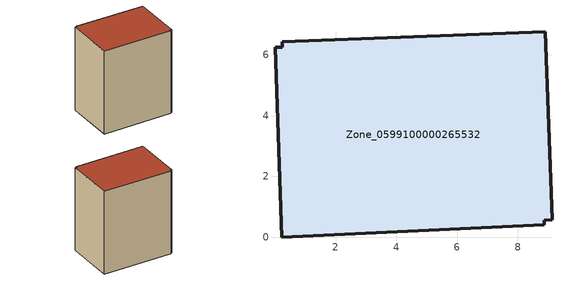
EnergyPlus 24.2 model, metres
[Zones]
Zone_0599100000265532
 floor ground (C_G): 8.87,0.56 8.87,0.41 0.23,0 0.01,6.24 0.25,6.25 0.25,6.43 8.9,6.75 9.12,0.57 z2.97
 wall outside (C_F): 0.25,6.43 0.25,6.25 0.01,6.24 0.23,0 8.87,0.41 8.87,0.56 9.12,0.57 8.9,6.75 0.25,6.43 z2.97:13.51
 roof outside (C_R): 8.87,0.41 8.87,0.56 9.12,0.57 8.9,6.75 0.25,6.43 0.25,6.25 0.01,6.24 0.23,0 z13.51
[BUILDING]
Pand.0599100000265532: North Axis=0; Terrain=City; Loads Convergence Tolerance Value=0.04; Temperature Convergence Tolerance Value=0.4; Solar Distribution=FullExterior; Maximum Number of Warmup Days=25; Minimum Number of Warmup Days=1
[Site:Location]
Rotterdam.The.Hague.AP_ZH_NLD Design_Conditions: Latitude=51.96; Longitude=4.45; Time Zone=1; Elevation=-4.5
[SITE:GROUNDTEMPERATURE:BUILDINGSURFACE]
18, 18, 18, 18, 18, 18, 18, 18, 18, 18, 18, 18
[MATERIAL] Thermal Absorptance=0.9; Solar Absorptance=0.7; Visible Absorptance=0.7
Name | Roughness | Thickness | Conductivity | Density | Specific Heat
G.TC.1965-1974 | MediumSmooth | 0.15 | 0.882353 | 540 | 1210
F.TC.1965-1974 | Rough | 0.3 | 0.697674 | 1920 | 840
R.TC.1965-1974 | MediumRough | 0.2 | 0.232558 | 1500 | 1000
[CONSTRUCTION]
C_G: G.TC.1965-1974
C_F: F.TC.1965-1974
C_R: R.TC.1965-1974
[ZONE]
Zone_0599100000265532: Type=1; Multiplier=1; Ceiling Height=Autocalculate; Volume=Autocalculate; Floor Area=autocalculate; Part of Total Floor Area=Yes
[ZONEINFILTRATION:DESIGNFLOWRATE]
Infil_Zone_0599100000265532: Zone or ZoneList or Space or SpaceList=Zone_0599100000265532; Schedule=AlwaysOn; Design Flow Rate Calculation Method=Flow/Area; Flow Rate per Floor Area=0.003; Constant Term Coefficient=1; Temperature Term Coefficient=0; Velocity Term Coefficient=0; Velocity Squared Term Coefficient=0
[HVACTEMPLATE:ZONE:IDEALLOADSAIRSYSTEM]
Zone_0599100000265532: Maximum Heating Supply Air Temperature=50; Minimum Cooling Supply Air Temperature=13; Maximum Heating Supply Air Humidity Ratio=0.0156; Minimum Cooling Supply Air Humidity Ratio=0.0077; Heating Limit=NoLimit; Cooling Limit=NoLimit; Dehumidification Control Type=ConstantSensibleHeatRatio; Cooling Sensible Heat Ratio=0.7; Dehumidification Setpoint=60; Humidification Control Type=None; Humidification Setpoint=30; Outdoor Air Method=None; Outdoor Air Flow Rate per Person=0.00944; Outdoor Air Flow Rate per Zone Floor Area=0; Outdoor Air Flow Rate per Zone=0; Demand Controlled Ventilation Type=None; Outdoor Air Economizer Type=NoEconomizer; Heat Recovery Type=None; Sensible Heat Recovery Effectiveness=0.7; Latent Heat Recovery Effectiveness=0.65
[ZONECONTROL:THERMOSTAT]
ThermostatControl_Zone_0599100000265532: Zone or ZoneList=Zone_0599100000265532; Control Type Schedule=DualSetpointControlType; Control 1=Thermostat_Zone_0599100000265532; Temperature Difference Between Cutout And Setpoint=0
[THERMOSTATSETPOINT:DUALSETPOINT]
Thermostat_Zone_0599100000265532: Heating Setpoint Temperature Schedule=HeatingSetpoint_Zone_0599100000265532; Cooling Setpoint Temperature Schedule=CoolingSetpoint_Zone_0599100000265532
[SCHEDULE:COMPACT]
HeatingSetpoint_Zone_0599100000265532: Through: 12/31, For: AllDays, Until: 24:00, 21
CoolingSetpoint_Zone_0599100000265532: Through: 12/31, For: AllDays, Until: 24:00, 24
DualSetpointControlType: Through: 12/31, For: AllDays, Until: 24:00, 4
AlwaysOn: Through: 12/31, For: AllDays, Until: 24:00, 1
